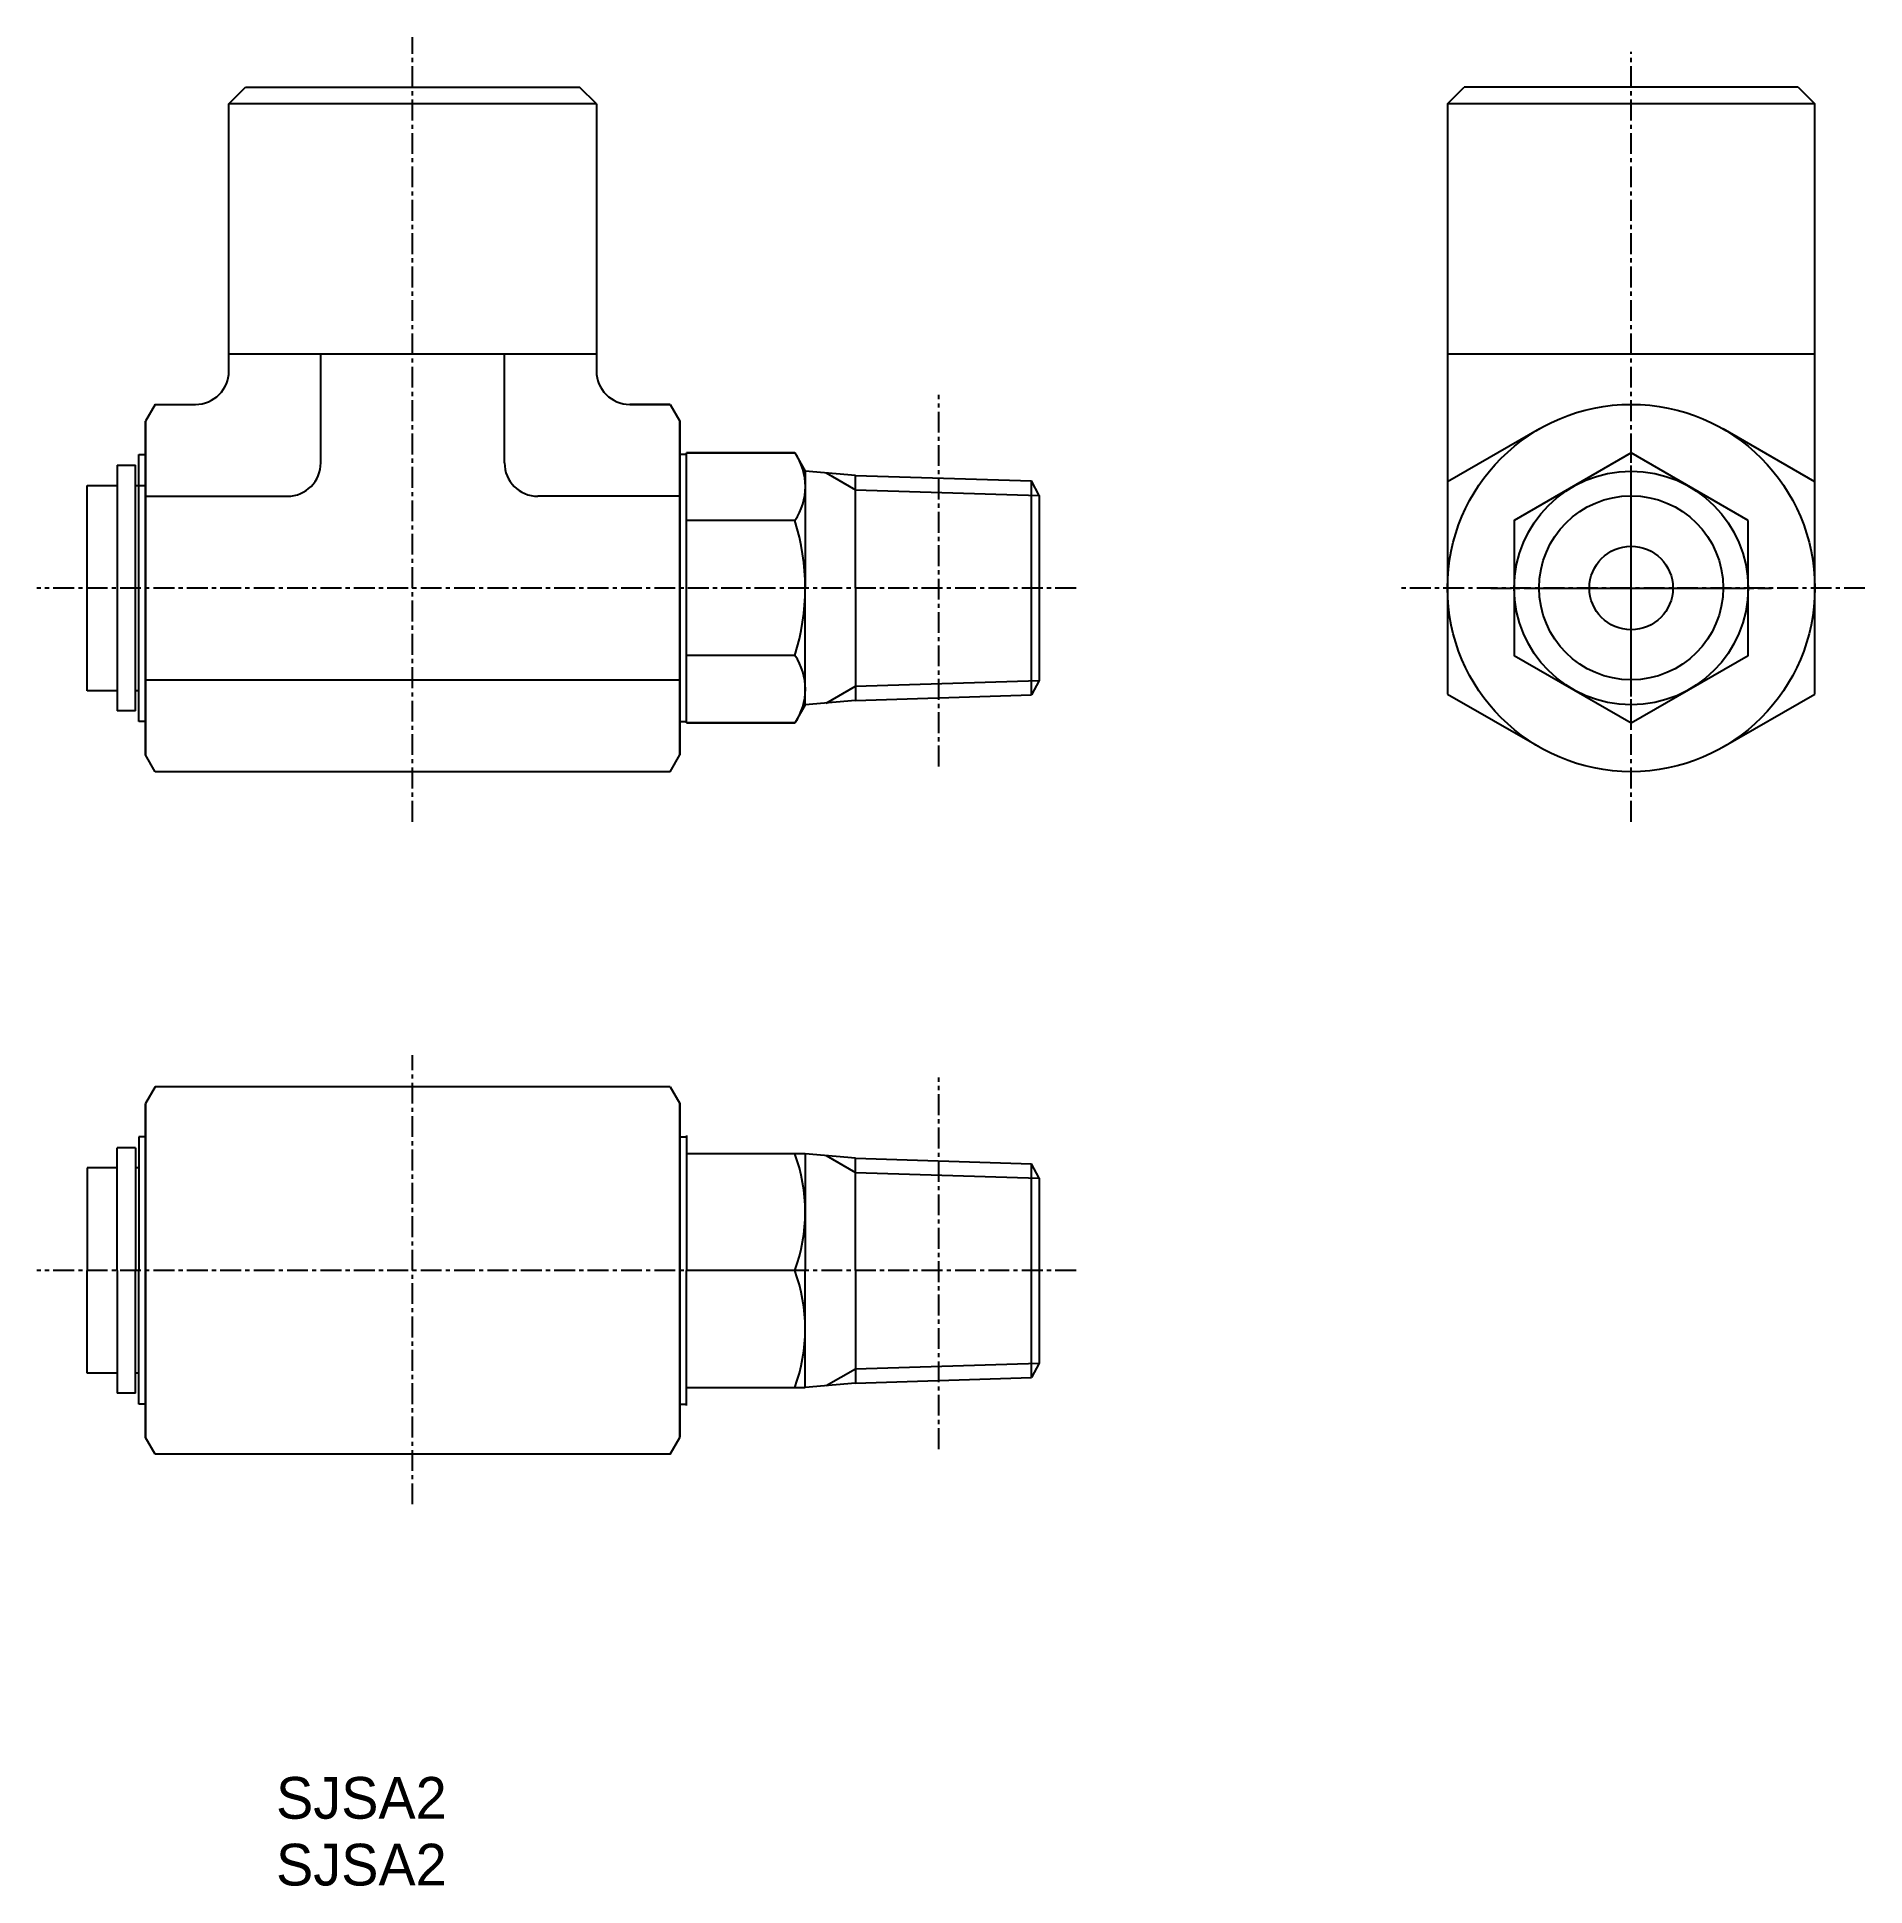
# Model space of a CAD drawing. Extents: x 476 to 586, y 206 to 316.
import ezdxf

# ---------------------------------------------------------------- set-up
doc = ezdxf.new("R2010")
doc.units = 0
doc.linetypes.add('CENTER', pattern=[2, 1.25, -0.25, 0.25, -0.25])
doc.layers.get('0').update_dxf_attribs({"linetype": 'CONTINUOUS'})
doc.layers.add('CENTER', color=1, linetype='CENTER')

msp = doc.modelspace()

# ---------------------------------------------------------------- linework, layer by layer
at = {"color": 7, "linetype": 'CONTINUOUS'}
for p, q in [((487.93, 312.41), (488.93, 313.41)), ((488.93, 313.41), (508.93, 313.41)), ((509.93, 312.41), (508.93, 313.41)), ((560.9, 312.41), (561.9, 313.41)), ((581.9, 313.41), (561.9, 313.41)), ((581.9, 313.41), (582.9, 312.41)), ((487.93, 296.41), (487.93, 312.41)), ((509.93, 312.41), (487.93, 312.41)), ((509.93, 312.41), (509.93, 296.41)), ((560.9, 312.41), (560.9, 277.06)), ((582.9, 312.41), (560.9, 312.41)), ((582.9, 277.06), (582.9, 312.41)), ((509.93, 297.41), (487.93, 297.41)), ((493.43, 290.91), (493.43, 297.41)), ((504.43, 290.91), (504.43, 297.41)), ((582.9, 297.41), (560.9, 297.41)), ((483.51, 294.41), (482.93, 293.41)), ((483.51, 294.41), (485.93, 294.41)), ((483.51, 294.41), (485.93, 294.41)), ((514.36, 294.41), (511.93, 294.41)), ((511.93, 294.41), (514.36, 294.41)), ((514.36, 294.41), (514.93, 293.41)), ((482.93, 293.41), (482.93, 273.41)), ((482.93, 273.41), (482.93, 293.41)), ((514.93, 273.41), (514.93, 293.41)), ((514.93, 293.41), (514.93, 273.41)), ((514.93, 293.41), (514.93, 273.41)), ((566.4, 292.94), (560.9, 289.76)), ((582.9, 289.76), (577.4, 292.94)), ((482.53, 275.41), (482.53, 291.41)), ((482.53, 291.41), (482.93, 291.41)), ((515.33, 291.41), (514.93, 291.41)), ((521.82, 291.5), (515.33, 291.5)), ((515.33, 291.5), (521.82, 291.5)), ((515.33, 275.33), (515.33, 291.5)), ((515.33, 275.41), (515.33, 291.41)), ((521.82, 291.5), (522.44, 290.41)), ((481.23, 290.76), (481.23, 276.06)), ((481.23, 290.76), (482.33, 290.76)), ((482.33, 276.06), (482.33, 290.76)), ((522.44, 290.26), (522.43, 290.26)), ((522.44, 290.41), (522.44, 283.41)), ((525.44, 290.15), (522.44, 290.41)), ((479.43, 277.26), (479.43, 289.56)), ((479.43, 289.56), (481.23, 289.56)), ((481.23, 289.56), (481.23, 288.96)), ((482.33, 289.56), (482.93, 289.56)), ((482.33, 288.96), (482.33, 289.56)), ((525.44, 283.41), (525.44, 290.15)), ((525.44, 290.15), (535.99, 289.82)), ((535.99, 277.01), (535.99, 289.82)), ((536.44, 288.95), (535.99, 289.82)), ((482.93, 288.91), (491.43, 288.91)), ((514.93, 288.91), (506.43, 288.91)), ((536.44, 288.95), (536.44, 277.88)), ((521.82, 287.45), (515.33, 287.45)), ((522.44, 276.41), (522.44, 283.41)), ((525.44, 283.41), (525.44, 276.68)), ((521.82, 279.37), (515.33, 279.37)), ((481.23, 277.26), (479.43, 277.26)), ((482.53, 277.26), (482.33, 277.26)), ((482.93, 277.91), (514.93, 277.91)), ((525.44, 276.68), (535.99, 277.01)), ((536.44, 277.88), (535.99, 277.01)), ((560.9, 277.06), (566.4, 273.89)), ((577.4, 273.89), (582.9, 277.06)), ((482.33, 276.06), (481.23, 276.06)), ((522.44, 276.41), (521.82, 275.33)), ((525.44, 276.68), (522.44, 276.41)), ((482.93, 275.41), (482.53, 275.41)), ((514.93, 275.41), (515.33, 275.41)), ((515.33, 275.33), (521.82, 275.33)), ((521.82, 275.33), (515.33, 275.33)), ((483.51, 272.41), (482.93, 273.41)), ((514.36, 272.41), (514.93, 273.41)), ((514.36, 272.41), (483.51, 272.41)), ((483.51, 253.53), (482.93, 252.53)), ((482.93, 252.53), (482.93, 242.53)), ((482.93, 242.53), (482.93, 252.53)), ((514.36, 253.53), (483.51, 253.53)), ((514.36, 253.53), (514.93, 252.53)), ((514.93, 252.53), (514.93, 242.53)), ((514.93, 242.53), (514.93, 252.53)), ((514.93, 242.53), (514.93, 252.53)), ((482.53, 250.53), (482.53, 242.53)), ((482.93, 250.53), (482.53, 250.53)), ((514.93, 250.53), (515.33, 250.53)), ((515.33, 250.61), (515.33, 242.53)), ((515.33, 250.53), (515.33, 242.53)), ((481.23, 242.53), (481.23, 249.88)), ((482.33, 249.88), (481.23, 249.88)), ((482.33, 249.88), (482.33, 242.53)), ((522.44, 249.53), (515.33, 249.53)), ((522.44, 249.53), (522.44, 242.53)), ((525.44, 249.26), (522.44, 249.53)), ((525.44, 242.53), (525.44, 249.26)), ((525.44, 249.26), (535.99, 248.93)), ((479.43, 248.68), (479.43, 242.53)), ((481.23, 248.68), (479.43, 248.68)), ((482.53, 248.68), (482.33, 248.68)), ((535.99, 236.12), (535.99, 248.93)), ((536.44, 248.06), (535.99, 248.93)), ((536.44, 248.06), (536.44, 236.99)), ((479.43, 236.38), (479.43, 242.53)), ((481.23, 242.53), (481.23, 235.18)), ((482.33, 235.18), (482.33, 242.53)), ((482.53, 234.53), (482.53, 242.53)), ((482.93, 232.53), (482.93, 242.53)), ((482.93, 242.53), (482.93, 232.53)), ((514.93, 232.53), (514.93, 242.53)), ((514.93, 242.53), (514.93, 232.53)), ((514.93, 242.53), (514.93, 232.53)), ((515.33, 234.53), (515.33, 242.53)), ((515.33, 234.44), (515.33, 242.53)), ((522.44, 242.53), (515.33, 242.53)), ((522.44, 235.53), (522.44, 242.53)), ((525.44, 242.53), (525.44, 235.79)), ((481.23, 236.38), (479.43, 236.38)), ((482.53, 236.38), (482.33, 236.38)), ((525.44, 235.79), (535.99, 236.12)), ((536.44, 236.99), (535.99, 236.12)), ((482.33, 235.18), (481.23, 235.18)), ((515.33, 235.53), (522.44, 235.53)), ((525.44, 235.79), (522.44, 235.53)), ((482.93, 234.53), (482.53, 234.53)), ((514.93, 234.53), (515.33, 234.53)), ((483.51, 231.53), (482.93, 232.53)), ((514.36, 231.53), (483.51, 231.53)), ((514.36, 231.53), (514.93, 232.53))]:
    msp.add_line(p, q, dxfattribs=at)
at = {"color": 3, "linetype": 'CONTINUOUS'}
for p, q in [((523.69, 290.3), (525.44, 289.29)), ((525.44, 289.29), (536.44, 288.95)), ((523.69, 276.52), (525.44, 277.53)), ((525.44, 277.53), (536.44, 277.88)), ((523.69, 249.42), (525.44, 248.41)), ((525.44, 248.41), (536.44, 248.06)), ((523.69, 235.64), (525.44, 236.65)), ((525.44, 236.65), (536.44, 236.99))]:
    msp.add_line(p, q, dxfattribs=at)
at = {"color": 7, "linetype": 'CONTINUOUS'}
msp.add_lwpolyline([(578.9, 287.45), (571.9, 291.5), (564.9, 287.45), (564.9, 279.37), (571.9, 275.33), (578.9, 279.37)], close=True, dxfattribs=at)
for radius in [11, 7, 2.5]:
    msp.add_circle((571.9, 283.41), radius, dxfattribs=at)
at = {"color": 3, "linetype": 'CONTINUOUS'}
msp.add_circle((571.9, 283.42), 5.51, dxfattribs=at)
at = {"color": 7, "linetype": 'CONTINUOUS'}
for centre, radius, start, end in [((485.93, 296.41), 2, 270, 0), ((511.93, 296.41), 2, 180, 270), ((511.93, 296.41), 2, 180, 270), ((518.87, 289.48), 3.58, 325.6157, 34.3843), ((491.43, 290.91), 2, 270, 0), ((506.43, 290.91), 2, 180, 270), ((509.07, 283.41), 13.37, 342.412, 17.588), ((518.87, 277.35), 3.58, 325.6157, 34.3843), ((512.33, 246.03), 10.11, 339.7438, 20.2562), ((512.33, 239.03), 10.11, 339.7438, 20.2562)]:
    msp.add_arc(centre, radius, start, end, dxfattribs=at)
at = {"layer": 'CENTER', "color": 1, "linetype": 'CENTER'}
for p, q in [((498.93, 269.41), (498.93, 316.41)), ((571.9, 269.41), (571.9, 315.52)), ((530.43, 272.72), (530.43, 294.98)), ((571.9, 275), (571.9, 291.83)), ((571.9, 277.91), (571.9, 288.91)), ((538.66, 283.41), (476.43, 283.41)), ((585.9, 283.41), (557.9, 283.41)), ((563.49, 283.41), (580.31, 283.41)), ((566.4, 283.41), (577.4, 283.41)), ((498.93, 228.53), (498.93, 255.44)), ((530.43, 231.84), (530.43, 254.1)), ((538.66, 242.53), (476.43, 242.53)), ((538.66, 242.53), (476.43, 242.53))]:
    msp.add_line(p, q, dxfattribs=at)

# ---------------------------------------------------------------- texts
for p in [(490.75, 209.7), (490.75, 205.7)]:
    msp.add_text('SJSA2', height=2.5).set_placement(p)

doc.saveas('drawing.dxf')
